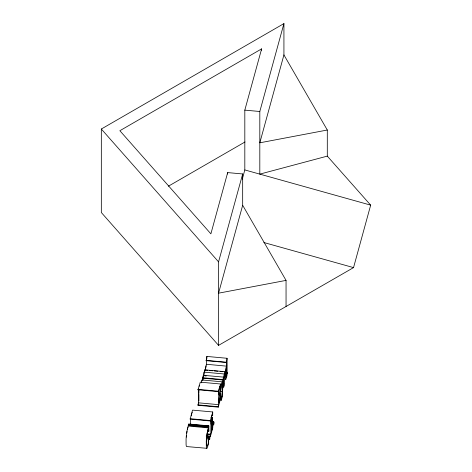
<?xml version="1.0" encoding="UTF-8"?>
<svg xmlns="http://www.w3.org/2000/svg" width="472" height="472" viewBox="0 0 472 472"><rect width="100%" height="100%" fill="white"/><g stroke="black" fill="none" stroke-linecap="round" stroke-linejoin="round"><path stroke-width="0.71" d="M204.907 370.933L204.836 369.841L204.364 371.783M211.043 417.602L212.483 417.738L211.249 424.552C210.111 424.835 212.542 409.926 212.677 415.655L212.73 411.967L192.529 410.121L190.175 419.136L210.376 420.983C211.208 416.475 211.179 433.207 210.376 436.5L206.199 436.075M222.235 381.83L222.005 384.456L222.566 388.58L223.049 379.588L222.855 380.007L202.653 378.161L203.326 375.275L223.527 377.122L222.241 395.99L221.468 400.209L222.383 391.648L221.274 385.341L222.235 381.83L202.034 379.984L201.267 382.792M209.474 438.305C209.698 443.155 210.335 431.939 209.474 438.305L207.308 438.11M186.593 437.107L186.67 435.337M198.435 402.811L198.311 388.946L198.045 389.789L218.247 391.636C219.12 387.311 219.002 404.079 218.247 407.153L198.045 405.3L198.045 404.87L198.435 402.811L218.636 404.657M208.83 431.249C207.532 422.741 205.993 446.347 207.031 446.146C208.789 444.919 208.37 440.223 208.901 437.91C208.624 441.408 208.494 445.084 207.031 448.323L186.558 446.553A9.806 1.251 -84.8 0 1 186.092 444.571L186.068 439.609A10.862 1.387 -84.8 0 1 186.334 435.597A9.328 1.192 -84.8 0 1 186.788 431.797L188.629 423.98L208.83 425.827L208.901 430.995L207.385 431.119M206.76 448.4A9.806 1.251 -84.8 0 1 206.299 446.418L206.27 441.456A10.862 1.387 -84.8 0 1 206.535 437.45A9.328 1.192 -84.8 0 1 206.99 433.644L208.83 425.827M202.742 380.485L202.848 377.742L202.653 378.161M202.93 379.895L203.196 376.367M205.509 370.16L205.568 369.104M204.836 369.841L225.038 371.688L224.306 377.393L224.312 383.299L224.666 383.76L223.604 387.612L223.864 377.317L223.604 378.261L223.586 377.919L224.306 373.983L204.099 372.131L203.385 376.072M210.376 436.5L212.73 427.915L212.996 422.953L212.394 428.086L211.332 432.027L211.249 425.414L212.205 422.163L212.4 423.591L212.483 423.284L212.483 417.738M213.857 421.915C212.028 429.308 216.105 421.042 212.412 421.785M186.841 433.202L187.059 431.361M205.32 369.594L206.4 364.26L226.696 366.16L226.625 361.582L226.377 362.514L206.175 360.661L206.866 356.431L227.067 358.277L227.138 373.364L227.386 372.426L227.41 372.744L226.696 376.685L226.696 375.146C224.79 388.727 224.825 367.458 226.696 366.16M205.662 368.095L206.016 365.877M226.377 362.514L227.067 358.277M206.175 360.661L206.423 359.735L206.494 364.313M187.319 429.803L187.608 428.546M201.898 380.969L202.034 379.984M199.107 386.32L199.326 385.476M286.05 306.487L286.05 280.392L218.56 293.177L242.673 205.279L242.673 173.962L227.675 172.593L210.878 233.841L119.864 130.714L261.618 48.876L261.618 50.345M242.283 179.159L244.815 169.932L244.815 110.129L261.618 48.876M218.56 345.368L101.327 212.524L101.327 129.021L283.926 23.6L283.926 54.911L327.297 130.024L327.297 156.12L370.673 205.137L353.54 267.606L218.56 345.368L218.56 261.86L242.673 173.962M327.297 156.12L259.812 174.127L259.812 111.498L283.926 23.6M283.926 54.911L259.812 142.809L327.297 130.024M198.045 389.789L200.258 382.167L220.577 383.996L220.819 387.223L220.3 391.518L220.778 390.916L220.849 395.565L220.141 400.126L218.247 407.153M190.175 419.136L190.446 418.269M191.213 415.791L191.886 413.348M198.045 405.3L198.405 403.991M218.247 391.636L220.577 383.996M210.376 420.983L212.73 411.967M222.855 380.007L223.527 377.122M192.08 412.687L192.369 412.463M187.785 427.98L188.092 427.378M168.392 186.204L245.015 141.966M225.038 371.688L224.306 376.402L224.306 373.983M244.815 110.129L259.812 111.498M206.146 360.36L226.348 362.207M204.901 370.042L207.786 370.308M209.226 370.443L212.837 370.768M214.276 370.903L217.887 371.234M220.052 371.429L222.937 371.694M204.771 375.842L206.211 375.977M202.653 377.724L222.855 379.571M222.448 385.524L223.887 385.653M222.4 385.943L223.84 386.072M198.045 389.353L218.247 391.205M220.943 391.512L222.383 391.648M220.554 396.468L221.999 396.604M220.483 396.822L221.928 396.952M220.076 397.961L221.515 398.091M219.999 398.457L221.445 398.586M219.952 398.97L221.397 399.106M219.94 399.477L221.38 399.607M219.958 399.884L221.403 400.014M198.045 404.87L218.247 406.716M210.954 417.909L212.4 418.039M190.175 418.705L210.376 420.552M212.335 421.791L213.775 421.921M212.235 422.051L213.91 422.139M212.14 422.493L213.586 422.629M212.058 423.071L213.503 423.201M211.462 423.154L212.907 423.284M188.552 424.269L208.754 426.116M188.517 424.894L208.718 426.741M188.464 425.455L208.671 427.302M188.357 426.063L208.565 427.909M207.456 430.865L208.901 430.995M207.143 433.862L210.754 434.193M207.084 434.323L210.689 434.653M206.771 435.733L210.376 436.063M206.819 436.399L209.71 436.665M206.724 436.842L209.609 437.107M206.642 437.42L209.533 437.686M206.736 437.715L208.972 437.892M208.034 439.184L209.474 439.314M208.087 439.408L209.609 439.532M244.815 169.932L370.673 205.137M263.86 242.519L353.54 267.606M101.327 129.021L218.56 261.86M242.673 205.279L286.05 280.392M190.6 418.711L190.611 424.717M227.675 172.593L227.675 174.05M206.866 356.431L206.866 358.626M204.099 372.131L204.099 374.556M203.326 375.275L203.326 375.712M198.918 389.937L198.918 393.341M198.918 394.427L198.918 400.964M225.669 373.116L226.064 377.37L226.696 374.32L226.436 367.269L225.669 373.116M220.471 394.869L220.141 398.875L219.12 402.811C217.964 403.761 219.893 388.804 220.471 394.869M220.383 387.577L220.04 391.63L219.12 395.188C217.993 396.232 219.899 381.795 220.383 387.577"/></g></svg>
